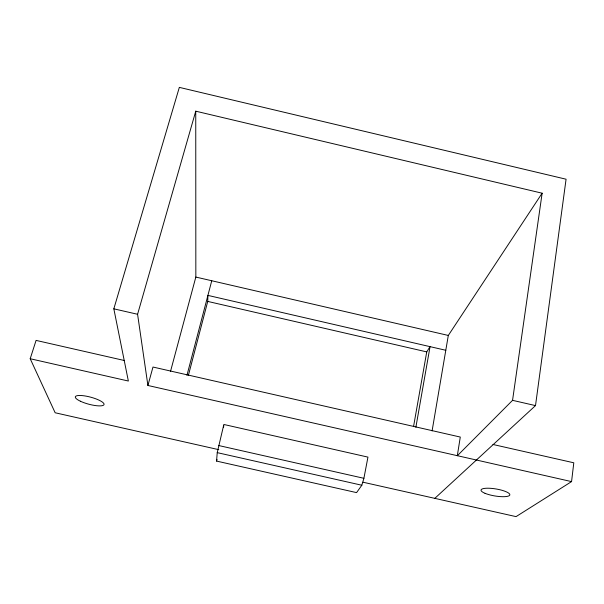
<?xml version="1.0" encoding="UTF-8"?>
<svg xmlns="http://www.w3.org/2000/svg" width="604" height="604" viewBox="0 0 604 604"><rect width="100%" height="100%" fill="white"/><g stroke="black" fill="none" stroke-linecap="round" stroke-linejoin="round"><path stroke-width="0.91" d="M188.403 375.333L207.738 301.419L207.904 295.394L445.79 350.275M216.564 461.086L217.236 452.638L223.85 424.476L367.949 457.115L363.902 478.308L361.826 485.231L356.571 492.615L216.564 461.086L217.032 459.561M223.593 427.194L223.759 425.382M363.079 482.226L516.05 516.624L571.558 481.607L573.8 462.8L492.94 444.476M434.774 498.398L535.506 405.601L566.076 179.214L179.335 87.376L113.831 308.825L128.358 381.033L30.2 358.731L36.081 340.399L124.371 360.512M147.905 385.473L152.986 367.036L460.286 437.054L457.304 455.771L512.554 400.339L542.135 193.204L195.749 111.181L137.584 314.276L147.905 385.473L571.558 481.607M432.086 430.939L448.311 335.447L542.135 193.204M415.877 427.247L430.048 346.643L426.741 351.898L413.536 426.62M186.953 375.341L211.747 280.754M170.471 371.566L195.839 277.07L195.749 111.181M218.701 445.533L363.902 478.308M218.769 449.67L55.16 412.766L30.2 358.731M217.236 452.638L361.826 485.231M113.831 308.825L137.584 314.276M512.554 400.339L535.506 405.601M195.839 277.07L448.311 335.447M207.738 301.419L426.741 351.898M80.392 401.222A14.851 3.639 15 0 0 103.828 404.914A14.851 3.639 15 0 0 84.817 395.922A14.851 3.639 15 0 0 80.392 401.222M485.042 493.317A14.624 3.549 9.5 0 0 509.3 495.627A14.624 3.549 9.5 0 0 491.943 488.425A14.624 3.549 9.5 0 0 485.042 493.317"/></g></svg>
